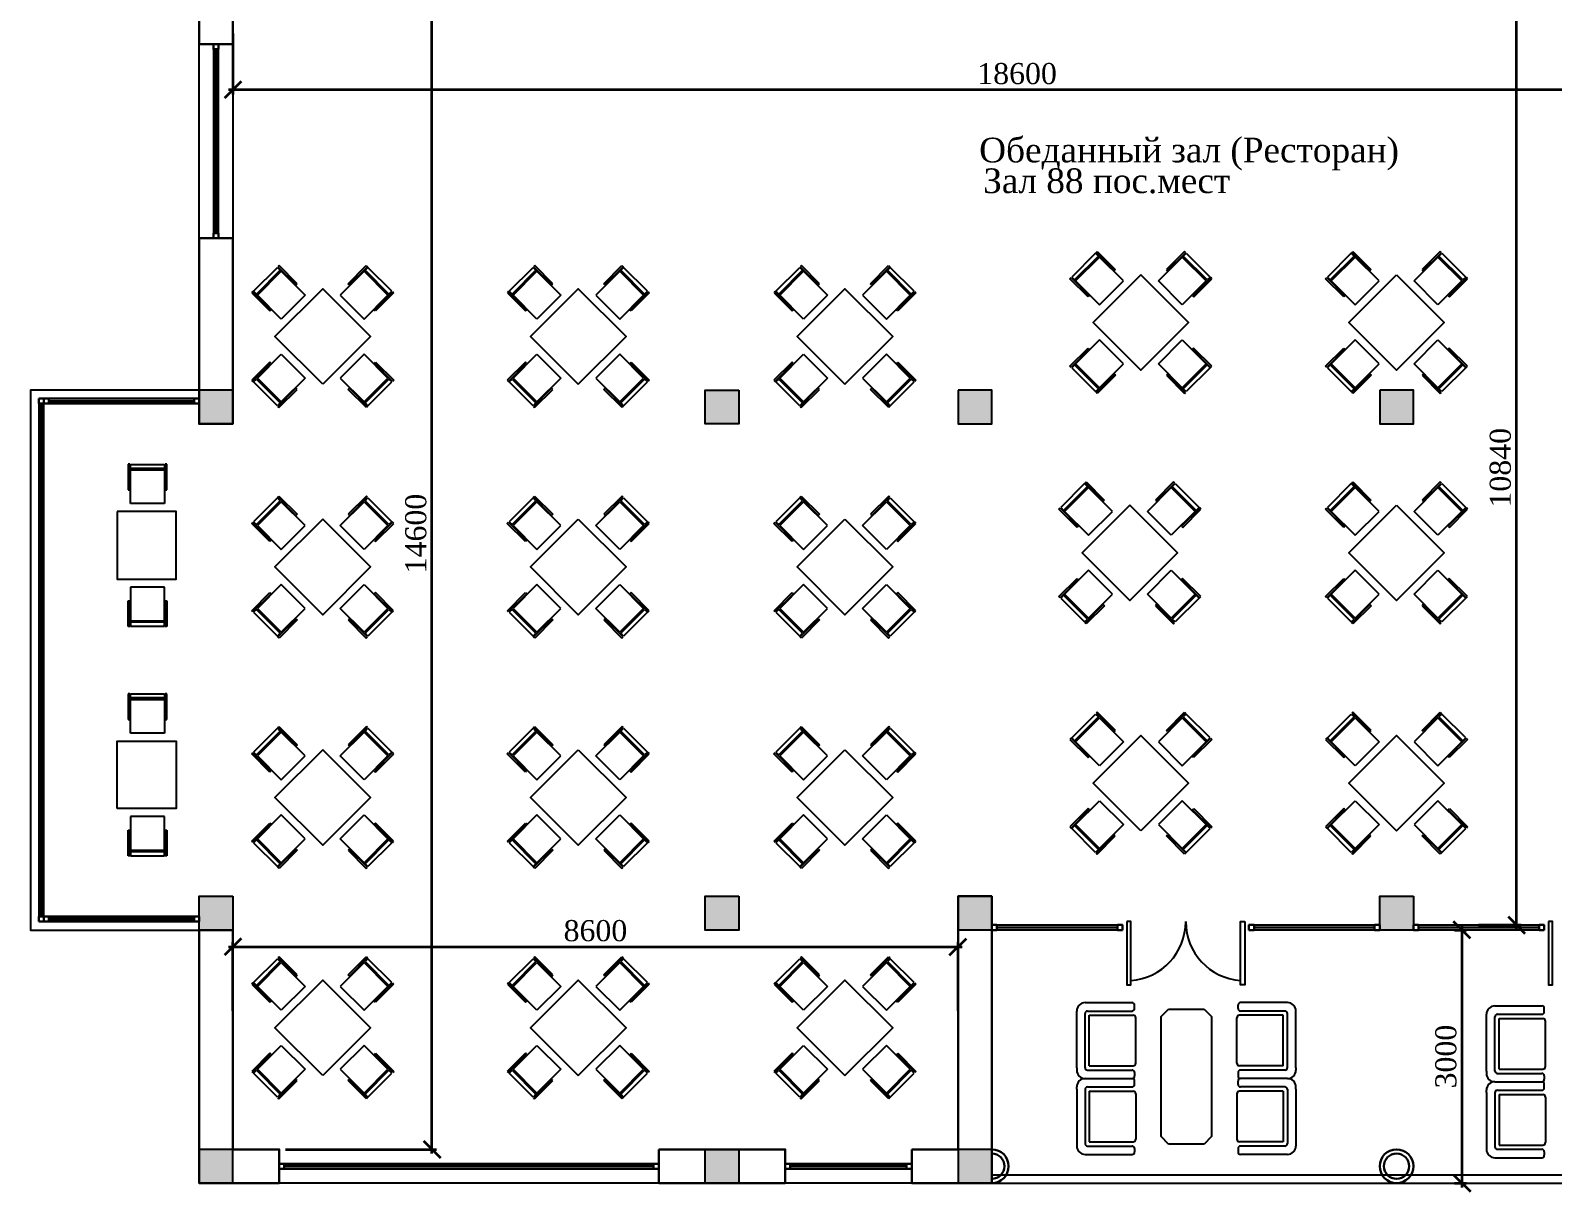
# Model space of a CAD drawing. Header units: inches. Extents: x 2870606 to 3671143, y -733551 to -473558.
# Drawn here: x 2896196 to 2914246, y -686604 to -672840 of the extents above; entities that cross this region are included whole.
import ezdxf

# ---------------------------------------------------------------- set-up
doc = ezdxf.new("R2010")
doc.units = ezdxf.units.IN
doc.header["$MEASUREMENT"] = 0
for name, color, linetype in [('100_FURNITURE', 25, 'Continuous'), ('A_Windows', 160, 'Continuous'), ('ШРИФТ', 7, 'Continuous')]:
    doc.layers.add(name, color=color, linetype=linetype)
doc.styles.add('GENERATED_STYLE_1', font='times.ttf')
doc.styles.add('J~stule', font='dutch.ttf')
doc.linetypes.add('FENCELINE1', pattern='A,0.25,-0.1,[133,ltypeshp.shx,S=0.1,R=0,X=-0.1,Y=0],-0.1,1', length=1.45)
doc.dimstyles.new('J~style', dxfattribs={"dimscale": 100, "dimtxt": 2.5, "dimasz": 2, "dimexe": 0.55, "dimexo": 0.725, "dimtad": 1, "dimdec": 0, "dimdsep": 46, "dimtxsty": 'J~stule', "dimblk": 'OBLIQUE', "dimcen": 2, "dimdle": 0.5, "dimadec": 0, "dimazin": 0, "dimtfac": 1, "dimtdec": 0, "dimtmove": 0, "dimatfit": 3, "dimfxl": 1, "dimarcsym": 0})

# ---------------------------------------------------------------- blocks, each defined once
blk = doc.blocks.new('hydyd')
for p, q in [((-820, -29), (-537, 254)), ((-503, 220), (-786, -63)), ((-774, -75), (-491, 208)), ((-537, 254), (-503, 220)), ((-517, 277), (-531, 263)), ((-531, 263), (-316, 47)), ((-302, 61), (-517, 277)), ((-491, 208), (-208, -75)), ((491, 208), (208, -75)), ((302, 61), (517, 277)), ((531, 263), (316, 47)), ((774, -75), (491, 208)), ((537, 254), (503, 220)), ((503, 220), (786, -63)), ((517, 277), (531, 263)), ((820, -29), (537, 254)), ((-316, 47), (-302, 61)), ((316, 47), (302, 61)), ((-827, -33), (-841, -47)), ((-841, -47), (-625, -262)), ((-612, -248), (-827, -33)), ((-786, -63), (-820, -29)), ((-491, -358), (-774, -75)), ((-208, -75), (-491, -358)), ((208, -75), (491, -358)), ((491, -358), (774, -75)), ((612, -248), (827, -33)), ((841, -47), (625, -262)), ((786, -63), (820, -29)), ((827, -33), (841, -47)), ((-625, -262), (-612, -248)), ((625, -262), (612, -248)), ((-627, -867), (-842, -1083)), ((-828, -1097), (-613, -881)), ((-774, -1057), (-491, -774)), ((-613, -881), (-627, -867)), ((-491, -774), (-208, -1057)), ((491, -774), (208, -1057)), ((774, -1057), (491, -774)), ((613, -881), (627, -867)), ((828, -1097), (613, -881)), ((627, -867), (842, -1083)), ((-842, -1083), (-828, -1097)), ((-820, -1103), (-786, -1069)), ((-786, -1069), (-503, -1351)), ((-491, -1339), (-774, -1057)), ((-208, -1057), (-491, -1339)), ((208, -1057), (491, -1339)), ((491, -1339), (774, -1057)), ((786, -1069), (503, -1351)), ((820, -1103), (786, -1069)), ((842, -1083), (828, -1097)), ((-537, -1386), (-820, -1103)), ((-317, -1177), (-532, -1392)), ((-519, -1406), (-303, -1191)), ((-303, -1191), (-317, -1177)), ((303, -1191), (317, -1177)), ((519, -1406), (303, -1191)), ((317, -1177), (532, -1392)), ((537, -1386), (820, -1103)), ((-503, -1351), (-537, -1386)), ((-532, -1392), (-519, -1406)), ((503, -1351), (537, -1386)), ((532, -1392), (519, -1406))]:
    blk.add_line(p, q)
blk.add_lwpolyline([(0, -1131), (566, -566), (0, 0), (-566, -566), (0, -1131)])
blk = doc.blocks.new('_Oblique')
at = {"color": 0, "linetype": 'ByBlock', "lineweight": -2}
blk.add_line((-0.5, -0.5), (0.5, 0.5), dxfattribs=at)
blk = doc.blocks.new('*D110')
at = {"color": 0, "lineweight": -2, "transparency": 16777216}
for p, q in [((3180861, -574435), (3180861, -563495)), ((3180411, -563545), (3180916, -563545)), ((3180411, -574385), (3180916, -574385))]:
    blk.add_line(p, q, dxfattribs=at)
at = {"layer": 'Defpoints', "color": 0, "lineweight": 35, "transparency": 16777216}
for p in [(3180338, -563545), (3180861, -563545), (3180338, -574385)]:
    blk.add_point(p, dxfattribs=at)
at = {"color": 0, "lineweight": -2, "transparency": 16777216, "xscale": 200, "yscale": 200, "zscale": 200}
for p, rotation in [((3180861, -563545), 90), ((3180861, -574385), 270)]:
    blk.add_blockref('_Oblique', p, dxfattribs=dict(at, rotation=rotation))
at = {"color": 0, "transparency": 16777216, "insert": (3180670, -568965), "char_height": 250, "attachment_point": 5, "rotation": 90, "style": 'J~stule'}
blk.add_mtext('10840', dxfattribs=at)
blk = doc.blocks.new('*D118')
at = {"color": 0, "lineweight": -2, "transparency": 16777216}
for p, q in [((3168000, -577095), (3168000, -562395)), ((3166362, -562445), (3168055, -562445)), ((3166261, -577045), (3168055, -577045))]:
    blk.add_line(p, q, dxfattribs=at)
at = {"layer": 'Defpoints', "color": 0, "lineweight": 35, "transparency": 16777216}
for p in [(3166290, -562445), (3168000, -562445), (3166188, -577045)]:
    blk.add_point(p, dxfattribs=at)
at = {"color": 0, "lineweight": -2, "transparency": 16777216, "xscale": 200, "yscale": 200, "zscale": 200}
for p, rotation in [((3168000, -562445), 90), ((3168000, -577045), 270)]:
    blk.add_blockref('_Oblique', p, dxfattribs=dict(at, rotation=rotation))
at = {"color": 0, "transparency": 16777216, "insert": (3167809, -569745), "char_height": 250, "attachment_point": 5, "rotation": 90, "style": 'J~stule'}
blk.add_mtext('14600', dxfattribs=at)
blk = doc.blocks.new('*D119')
at = {"color": 0, "lineweight": -2, "transparency": 16777216}
for p, q in [((3165638, -563817), (3165638, -564540)), ((3184238, -563817), (3184238, -564540)), ((3184288, -564485), (3165588, -564485))]:
    blk.add_line(p, q, dxfattribs=at)
at = {"layer": 'Defpoints', "color": 0, "lineweight": 35, "transparency": 16777216}
for p in [(3165638, -563745), (3184238, -563745), (3165638, -564485)]:
    blk.add_point(p, dxfattribs=at)
at = {"color": 0, "lineweight": -2, "transparency": 16777216, "xscale": 200, "yscale": 200, "zscale": 200, "rotation": 180}
blk.add_blockref('_Oblique', (3165638, -564485), dxfattribs=at)
at = {"color": 0, "lineweight": -2, "transparency": 16777216, "xscale": 200, "yscale": 200, "zscale": 200}
blk.add_blockref('_Oblique', (3184238, -564485), dxfattribs=at)
at = {"color": 0, "transparency": 16777216, "insert": (3174938, -564294), "char_height": 250, "attachment_point": 5, "style": 'J~stule'}
blk.add_mtext('18600', dxfattribs=at)
blk = doc.blocks.new('*D120')
at = {"color": 0, "lineweight": -2, "transparency": 16777216}
for p, q in [((3165588, -574644), (3174288, -574644)), ((3165638, -575403), (3165638, -574589)), ((3174238, -575403), (3174238, -574589))]:
    blk.add_line(p, q, dxfattribs=at)
at = {"layer": 'Defpoints', "color": 0, "lineweight": 35, "transparency": 16777216}
for p in [(3174238, -574644), (3165638, -575476), (3174238, -575476)]:
    blk.add_point(p, dxfattribs=at)
at = {"color": 0, "lineweight": -2, "transparency": 16777216, "xscale": 200, "yscale": 200, "zscale": 200, "rotation": 180}
blk.add_blockref('_Oblique', (3165638, -574644), dxfattribs=at)
at = {"color": 0, "lineweight": -2, "transparency": 16777216, "xscale": 200, "yscale": 200, "zscale": 200}
blk.add_blockref('_Oblique', (3174238, -574644), dxfattribs=at)
at = {"color": 0, "transparency": 16777216, "insert": (3169938, -574454), "char_height": 250, "attachment_point": 5, "style": 'J~stule'}
blk.add_mtext('8600', dxfattribs=at)
blk = doc.blocks.new('*D121')
at = {"color": 0, "lineweight": -2, "transparency": 16777216}
for p, q in [((3180127, -574445), (3180269, -574445)), ((3180214, -574395), (3180214, -577495)), ((3180127, -577445), (3180269, -577445))]:
    blk.add_line(p, q, dxfattribs=at)
at = {"layer": 'Defpoints', "color": 0, "lineweight": 35, "transparency": 16777216}
for p in [(3180054, -574445), (3180054, -577445), (3180214, -577445)]:
    blk.add_point(p, dxfattribs=at)
at = {"color": 0, "lineweight": -2, "transparency": 16777216, "xscale": 200, "yscale": 200, "zscale": 200}
for p, rotation in [((3180214, -574445), 90), ((3180214, -577445), 270)]:
    blk.add_blockref('_Oblique', p, dxfattribs=dict(at, rotation=rotation))
at = {"color": 0, "transparency": 16777216, "insert": (3180024, -575945), "char_height": 250, "attachment_point": 5, "rotation": 90, "style": 'J~stule'}
blk.add_mtext('3000', dxfattribs=at)
blk = doc.blocks.new('*U63')
at = {"color": 7, "lineweight": 30}
for points in [[(0, 60), (60, 60), (60, 0), (0, 0)], [(6200, 60), (6140, 60), (6140, 0), (6200, 0)]]:
    blk.add_lwpolyline(points, close=True, dxfattribs=at)
at = {"color": 4, "lineweight": 25}
for points in [[(60, 60), (6140, 60), (6140, 0), (60, 0)], [(60, 35), (6140, 35), (6140, 25), (60, 25)]]:
    blk.add_lwpolyline(points, close=True, dxfattribs=at)
blk = doc.blocks.new('*U64')
at = {"color": 7, "lineweight": 30}
for points in [[(0, 60), (60, 60), (60, 0), (0, 0)], [(1840, 60), (1780, 60), (1780, 0), (1840, 0)]]:
    blk.add_lwpolyline(points, close=True, dxfattribs=at)
at = {"color": 4, "lineweight": 25}
for points in [[(60, 60), (1780, 60), (1780, 0), (60, 0)], [(60, 35), (1780, 35), (1780, 25), (60, 25)]]:
    blk.add_lwpolyline(points, close=True, dxfattribs=at)
blk = doc.blocks.new('*U65')
at = {"color": 7, "lineweight": 30}
for points in [[(0, 60), (60, 60), (60, 0), (0, 0)], [(1500, 60), (1440, 60), (1440, 0), (1500, 0)]]:
    blk.add_lwpolyline(points, close=True, dxfattribs=at)
at = {"color": 4, "lineweight": 25}
for points in [[(60, 60), (1440, 60), (1440, 0), (60, 0)], [(60, 35), (1440, 35), (1440, 25), (60, 25)]]:
    blk.add_lwpolyline(points, close=True, dxfattribs=at)
blk = doc.blocks.new('*U62')
at = {"color": 7, "lineweight": 30}
for points in [[(0, 60), (60, 60), (60, 0), (0, 0)], [(4500, 60), (4440, 60), (4440, 0), (4500, 0)]]:
    blk.add_lwpolyline(points, close=True, dxfattribs=at)
at = {"color": 4, "lineweight": 25}
for points in [[(60, 60), (4440, 60), (4440, 0), (60, 0)], [(60, 35), (4440, 35), (4440, 25), (60, 25)]]:
    blk.add_lwpolyline(points, close=True, dxfattribs=at)
blk = doc.blocks.new('*U66')
at = {"color": 7, "lineweight": 30}
for points in [[(0, 60), (60, 60), (60, 0), (0, 0)], [(2300, 60), (2240, 60), (2240, 0), (2300, 0)]]:
    blk.add_lwpolyline(points, close=True, dxfattribs=at)
at = {"color": 4, "lineweight": 25}
for points in [[(60, 60), (2240, 60), (2240, 0), (60, 0)], [(60, 35), (2240, 35), (2240, 25), (60, 25)]]:
    blk.add_lwpolyline(points, close=True, dxfattribs=at)
blk = doc.blocks.new('*U73')
at = {"color": 7, "lineweight": 30}
for points in [[(0, 60), (60, 60), (60, 0), (0, 0)], [(1550, 60), (1490, 60), (1490, 0), (1550, 0)]]:
    blk.add_lwpolyline(points, close=True, dxfattribs=at)
at = {"color": 4, "lineweight": 25}
for points in [[(60, 60), (1490, 60), (1490, 0), (60, 0)], [(60, 35), (1490, 35), (1490, 25), (60, 25)]]:
    blk.add_lwpolyline(points, close=True, dxfattribs=at)
blk = doc.blocks.new('dfgfdgf')
h = blk.add_hatch(color=256)
h.dxf.hatch_style = 1
h.paths.add_polyline_path([(3342175.57, -525833.49), (3342175.57, -525433.49), (3341775.57, -525433.49), (3341775.57, -525833.49)])
h = blk.add_hatch(color=256)
h.dxf.hatch_style = 1
h.paths.add_polyline_path([(3347775.57, -525833.49), (3347775.57, -525433.49), (3348175.57, -525433.49), (3348175.57, -525833.49)])
h = blk.add_hatch(color=256)
h.dxf.hatch_style = 1
h.paths.add_polyline_path([(3351175.57, -525833.49), (3351175.57, -525433.49), (3350775.57, -525433.49), (3350775.57, -525833.49)])
h = blk.add_hatch(color=256)
h.dxf.hatch_style = 1
h.paths.add_polyline_path([(3356175.57, -525833.49), (3356175.57, -525433.49), (3355775.57, -525433.49), (3355775.57, -525833.49)])
h = blk.add_hatch(color=256)
h.dxf.hatch_style = 1
h.paths.add_polyline_path([(3341775.57, -531833.49), (3341775.57, -531433.49), (3342175.57, -531433.49), (3342175.57, -531833.49)])
h = blk.add_hatch(color=256)
h.dxf.hatch_style = 1
h.paths.add_polyline_path([(3347775.57, -531833.49), (3347775.57, -531433.49), (3348175.57, -531433.49), (3348175.57, -531833.49)])
h = blk.add_hatch(color=256)
h.dxf.hatch_style = 1
h.paths.add_polyline_path([(3350775.57, -531833.49), (3350775.57, -531433.49), (3351175.57, -531433.49), (3351175.57, -531833.49)])
h = blk.add_hatch(color=256)
h.dxf.hatch_style = 1
h.paths.add_polyline_path([(3355775.57, -531833.49), (3355775.57, -531433.49), (3356175.57, -531433.49), (3356175.57, -531833.49)])
h = blk.add_hatch(color=256)
h.dxf.hatch_style = 1
h.paths.add_polyline_path([(3342175.57, -534833.49), (3342175.57, -534433.49), (3341775.57, -534433.49), (3341775.57, -534833.49)])
h = blk.add_hatch(color=256)
h.dxf.hatch_style = 1
h.paths.add_polyline_path([(3347775.57, -534833.49), (3347775.57, -534433.49), (3348175.57, -534433.49), (3348175.57, -534833.49)])
h = blk.add_hatch(color=256)
h.dxf.hatch_style = 1
h.paths.add_polyline_path([(3351175.57, -534833.49), (3351175.57, -534433.49), (3350775.57, -534433.49), (3350775.57, -534833.49)])
for p, q in [((3341775.57, -523633.49), (3341775.57, -521333.49)), ((3342175.57, -521333.49), (3342175.57, -523633.49)), ((3340936.38, -526312.36), (3340936.38, -526616.77)), ((3340955.89, -526312.36), (3340936.38, -526312.36)), ((3340955.89, -526616.77), (3340955.89, -526312.36)), ((3340964.02, -526362.3), (3340964.02, -526313.86)), ((3340964.02, -526313.86), (3341364.02, -526313.86)), ((3341364.02, -526313.86), (3341364.02, -526362.3)), ((3341374.42, -526312.36), (3341374.42, -526616.77)), ((3341393.92, -526312.36), (3341374.42, -526312.36)), ((3341393.92, -526616.77), (3341393.92, -526312.36)), ((3341364.02, -526362.3), (3340964.02, -526362.3)), ((3340964.02, -526779.27), (3340964.02, -526379.27)), ((3340964.02, -526379.27), (3341364.02, -526379.27)), ((3341364.02, -526379.27), (3341364.02, -526779.27)), ((3340936.38, -526616.77), (3340955.89, -526616.77)), ((3341374.42, -526616.77), (3341393.92, -526616.77)), ((3341364.02, -526779.27), (3340964.02, -526779.27)), ((3340964.02, -527767.72), (3340964.02, -528167.72)), ((3341364.02, -527767.72), (3340964.02, -527767.72)), ((3341364.02, -528167.72), (3341364.02, -527767.72)), ((3340936.38, -528234.63), (3340936.38, -527930.21)), ((3340936.38, -527930.21), (3340955.89, -527930.21)), ((3340955.89, -527930.21), (3340955.89, -528234.63)), ((3341374.42, -528234.63), (3341374.42, -527930.21)), ((3341374.42, -527930.21), (3341393.92, -527930.21)), ((3341393.92, -527930.21), (3341393.92, -528234.63)), ((3340955.89, -528234.63), (3340936.38, -528234.63)), ((3340964.02, -528167.72), (3341364.02, -528167.72)), ((3340964.02, -528184.68), (3340964.02, -528233.13)), ((3341364.02, -528184.68), (3340964.02, -528184.68)), ((3340964.02, -528233.13), (3341364.02, -528233.13)), ((3341364.02, -528233.13), (3341364.02, -528184.68)), ((3341393.92, -528234.63), (3341374.42, -528234.63)), ((3340936.38, -529032.36), (3340936.38, -529336.78)), ((3340955.89, -529032.36), (3340936.38, -529032.36)), ((3340955.89, -529336.78), (3340955.89, -529032.36)), ((3340964.02, -529082.31), (3340964.02, -529033.86)), ((3340964.02, -529033.86), (3341364.02, -529033.86)), ((3341364.02, -529033.86), (3341364.02, -529082.31)), ((3341374.42, -529032.36), (3341374.42, -529336.78)), ((3341393.92, -529032.36), (3341374.42, -529032.36)), ((3341393.92, -529336.78), (3341393.92, -529032.36)), ((3341364.02, -529082.31), (3340964.02, -529082.31)), ((3340964.02, -529499.27), (3340964.02, -529099.27)), ((3340964.02, -529099.27), (3341364.02, -529099.27)), ((3341364.02, -529099.27), (3341364.02, -529499.27)), ((3340936.38, -529336.78), (3340955.89, -529336.78)), ((3341374.42, -529336.78), (3341393.92, -529336.78)), ((3341364.02, -529499.27), (3340964.02, -529499.27)), ((3340964.02, -530487.72), (3340964.02, -530887.72)), ((3341364.02, -530487.72), (3340964.02, -530487.72)), ((3341364.02, -530887.72), (3341364.02, -530487.72)), ((3340936.38, -530954.63), (3340936.38, -530650.21)), ((3340936.38, -530650.21), (3340955.89, -530650.21)), ((3340955.89, -530650.21), (3340955.89, -530954.63)), ((3341374.42, -530954.63), (3341374.42, -530650.21)), ((3341374.42, -530650.21), (3341393.92, -530650.21)), ((3341393.92, -530650.21), (3341393.92, -530954.63)), ((3340955.89, -530954.63), (3340936.38, -530954.63)), ((3340964.02, -530887.72), (3341364.02, -530887.72)), ((3340964.02, -530904.68), (3340964.02, -530953.13)), ((3341364.02, -530904.68), (3340964.02, -530904.68)), ((3340964.02, -530953.13), (3341364.02, -530953.13)), ((3341364.02, -530953.13), (3341364.02, -530904.68)), ((3341393.92, -530954.63), (3341374.42, -530954.63)), ((3352182.4, -533468.62), (3352182.4, -532793.62)), ((3352182.4, -533468.62), (3352182.4, -532793.62)), ((3352282.4, -532693.62), (3352838.57, -532693.62)), ((3352282.4, -533468.62), (3352282.4, -532823.62)), ((3352312.4, -532793.62), (3352838.57, -532793.62)), ((3352868.57, -532763.62), (3352868.57, -532723.62)), ((3354096.22, -532763.62), (3354096.22, -532723.62)), ((3354682.4, -532693.62), (3354126.22, -532693.62)), ((3354652.4, -532793.62), (3354126.22, -532793.62)), ((3354682.4, -533468.62), (3354682.4, -532823.62)), ((3354782.4, -533468.62), (3354782.4, -532793.62)), ((3357040.96, -533507.78), (3357040.96, -532832.78)), ((3357040.96, -533507.78), (3357040.96, -532832.78)), ((3357140.96, -532732.78), (3357697.14, -532732.78)), ((3357170.96, -532832.78), (3357697.14, -532832.78)), ((3357727.14, -532802.78), (3357727.14, -532762.78)), ((3352332.4, -533443.62), (3352332.4, -532843.62)), ((3352332.4, -532843.62), (3352852.4, -532843.62)), ((3352882.4, -533413.62), (3352882.4, -532873.62)), ((3354082.4, -533413.62), (3354082.4, -532873.62)), ((3354632.4, -532843.62), (3354112.4, -532843.62)), ((3354632.4, -533443.62), (3354632.4, -532843.62)), ((3357140.96, -533507.78), (3357140.96, -532862.78)), ((3357190.96, -533482.78), (3357190.96, -532882.78)), ((3357190.96, -532882.78), (3357710.96, -532882.78)), ((3357740.96, -533452.78), (3357740.96, -532912.78)), ((3352182.4, -533468.62), (3352182.4, -533493.62)), ((3352182.4, -533468.62), (3352182.4, -533493.62)), ((3352282.4, -533468.62), (3352282.4, -533463.62)), ((3352312.4, -533493.62), (3352838.57, -533493.62)), ((3352332.4, -533443.62), (3352852.4, -533443.62)), ((3352868.57, -533523.62), (3352868.57, -533563.62)), ((3354096.22, -533523.62), (3354096.22, -533563.62)), ((3354632.4, -533443.62), (3354112.4, -533443.62)), ((3354652.4, -533493.62), (3354126.22, -533493.62)), ((3354682.4, -533468.62), (3354682.4, -533463.62)), ((3354782.4, -533468.62), (3354782.4, -533493.62)), ((3357040.96, -533507.78), (3357040.96, -533532.78)), ((3357040.96, -533507.78), (3357040.96, -533532.78)), ((3357140.96, -533507.78), (3357140.96, -533502.78)), ((3357170.96, -533532.78), (3357697.14, -533532.78)), ((3357190.96, -533482.78), (3357710.96, -533482.78)), ((3352182.4, -533718.62), (3352182.4, -533693.62)), ((3352182.4, -533718.62), (3352182.4, -533693.62)), ((3352182.4, -533718.62), (3352182.4, -534393.62)), ((3352182.4, -533718.62), (3352182.4, -534393.62)), ((3352282.4, -533593.62), (3352838.57, -533593.62)), ((3352282.4, -533593.62), (3352838.57, -533593.62)), ((3352282.4, -533718.62), (3352282.4, -534363.62)), ((3352282.4, -533718.62), (3352282.4, -533723.62)), ((3352312.4, -533693.62), (3352838.57, -533693.62)), ((3352868.57, -533663.62), (3352868.57, -533623.62)), ((3354096.22, -533663.62), (3354096.22, -533623.62)), ((3354682.4, -533593.62), (3354126.22, -533593.62)), ((3354682.4, -533593.62), (3354126.22, -533593.62)), ((3354652.4, -533693.62), (3354126.22, -533693.62)), ((3354682.4, -533718.62), (3354682.4, -534363.62)), ((3354682.4, -533718.62), (3354682.4, -533723.62)), ((3354782.4, -533718.62), (3354782.4, -533693.62)), ((3354782.4, -533718.62), (3354782.4, -534393.62)), ((3357040.96, -533757.78), (3357040.96, -533732.78)), ((3357040.96, -533757.78), (3357040.96, -533732.78)), ((3357140.96, -533632.78), (3357697.14, -533632.78)), ((3357140.96, -533632.78), (3357697.14, -533632.78)), ((3357170.96, -533732.78), (3357697.14, -533732.78)), ((3357727.14, -533562.78), (3357727.14, -533602.78)), ((3357727.14, -533702.78), (3357727.14, -533662.78)), ((3352332.4, -533743.62), (3352332.4, -534343.62)), ((3352332.4, -533743.62), (3352852.4, -533743.62)), ((3352882.4, -533773.62), (3352882.4, -534313.62)), ((3354082.4, -533773.62), (3354082.4, -534313.62)), ((3354632.4, -533743.62), (3354112.4, -533743.62)), ((3354632.4, -533743.62), (3354632.4, -534343.62)), ((3357040.96, -533757.78), (3357040.96, -534432.78)), ((3357040.96, -533757.78), (3357040.96, -534432.78)), ((3357140.96, -533757.78), (3357140.96, -534402.78)), ((3357140.96, -533757.78), (3357140.96, -533762.78)), ((3357190.96, -533782.78), (3357190.96, -534382.78)), ((3357190.96, -533782.78), (3357710.96, -533782.78)), ((3357740.96, -533812.78), (3357740.96, -534352.78)), ((3352312.4, -534393.62), (3352838.57, -534393.62)), ((3352332.4, -534343.62), (3352852.4, -534343.62)), ((3352868.57, -534423.62), (3352868.57, -534463.62)), ((3354096.22, -534423.62), (3354096.22, -534463.62)), ((3354632.4, -534343.62), (3354112.4, -534343.62)), ((3354652.4, -534393.62), (3354126.22, -534393.62)), ((3357170.96, -534432.78), (3357697.14, -534432.78)), ((3357190.96, -534382.78), (3357710.96, -534382.78)), ((3352282.4, -534493.62), (3352838.57, -534493.62)), ((3354682.4, -534493.62), (3354126.22, -534493.62)), ((3357140.96, -534532.78), (3357697.14, -534532.78)), ((3357727.14, -534462.78), (3357727.14, -534502.78)), ((3347225.57, -534833.49), (3342725.57, -534833.49)), ((3350225.57, -534833.49), (3348725.57, -534833.49)), ((3351175.57, -534833.49), (3365775.57, -534833.49))]:
    blk.add_line(p, q)
at = {"lineweight": 30}
for p, q in [((3342725.57, -534833.49), (3342725.57, -534433.49)), ((3347225.57, -534833.49), (3347225.57, -534433.49)), ((3348725.57, -534833.49), (3348725.57, -534433.49)), ((3350225.57, -534833.49), (3350225.57, -534433.49)), ((3350225.57, -534833.49), (3350225.57, -534433.49))]:
    blk.add_line(p, q, dxfattribs=at)
at = {"linetype": 'FENCELINE1', "ltscale": 200}
blk.add_line((3351175.57, -534733.49), (3365775.57, -534733.49), dxfattribs=at)
at = {"lineweight": 30}
for points in [[(3341775.57, -519833.49), (3342175.57, -519833.49), (3342175.57, -521333.49), (3341775.57, -521333.49)], [(3341775.57, -523633.49), (3342175.57, -523633.49), (3342175.57, -525833.49), (3341775.57, -525833.49)], [(3341775.57, -531833.49), (3342175.57, -531833.49), (3342175.57, -534433.49), (3342725.57, -534433.49), (3342725.57, -534833.34), (3341775.57, -534833.34)], [(3347225.57, -534433.49), (3348725.57, -534433.49), (3348725.57, -534833.49), (3347225.57, -534833.49)]]:
    blk.add_lwpolyline(points, close=True, dxfattribs=at)
blk.add_lwpolyline([(3341775.57, -525433.49), (3339775.57, -525433.49), (3339775.57, -531833.49), (3341775.57, -531833.49)])
for points in [[(3341775.57, -525433.49), (3341775.57, -525833.49), (3342175.57, -525833.49), (3342175.57, -525433.49)], [(3348175.57, -525433.49), (3348175.57, -525833.49), (3347775.57, -525833.49), (3347775.57, -525433.49)], [(3350775.57, -525433.49), (3350775.57, -525833.49), (3351175.57, -525833.49), (3351175.57, -525433.49)], [(3355775.57, -525433.49), (3355775.57, -525833.49), (3356175.57, -525833.49), (3356175.57, -525433.49)], [(3342175.57, -531433.49), (3342175.57, -531833.49), (3341775.57, -531833.49), (3341775.57, -531433.49)], [(3348175.57, -531433.49), (3348175.57, -531833.49), (3347775.57, -531833.49), (3347775.57, -531433.49)], [(3351175.57, -531433.49), (3351175.57, -531833.49), (3350775.57, -531833.49), (3350775.57, -531433.49)], [(3356175.57, -531433.49), (3356175.57, -531833.49), (3355775.57, -531833.49), (3355775.57, -531433.49)], [(3352775.57, -531733.49), (3352775.57, -532483.49), (3352825.57, -532483.49), (3352825.57, -531733.49)], [(3354175.57, -531733.49), (3354175.57, -532483.49), (3354125.57, -532483.49), (3354125.57, -531733.49)], [(3357775.57, -531733.49), (3357775.57, -532483.49), (3357825.57, -532483.49), (3357825.57, -531733.49)], [(3341775.57, -534433.49), (3341775.57, -534833.49), (3342175.57, -534833.49), (3342175.57, -534433.49)], [(3348175.57, -534433.49), (3348175.57, -534833.49), (3347775.57, -534833.49), (3347775.57, -534433.49)], [(3350775.57, -534433.49), (3350775.57, -534833.49), (3351175.57, -534833.49), (3351175.57, -534433.49)]]:
    blk.add_lwpolyline(points, close=True)
at = {"elevation": 1194.4}
for points in [[(3340804.18, -526873.49), (3340804.18, -527673.49), (3341504.18, -527673.49), (3341504.18, -526873.49), (3340804.18, -526873.49)], [(3340804.18, -530393.49), (3340804.18, -529593.49), (3341504.18, -529593.49), (3341504.18, -530393.49), (3340804.18, -530393.49)]]:
    blk.add_lwpolyline(points, dxfattribs=at)
at = {"lineweight": 30}
blk.add_lwpolyline([(3350225.57, -534433.49), (3350775.57, -534433.49), (3350775.57, -531433.49), (3351175.57, -531433.49), (3351175.57, -534833.49), (3350225.57, -534833.49)], dxfattribs=at)
for radius in [200, 150]:
    blk.add_circle((3355975.57, -534633.49), radius, dxfattribs=at)
for centre, radius, start, end in [((3352775.57, -531733.49), 700, 274.096044, 0), ((3354175.57, -531733.49), 700, 180, 265.903956), ((3352282.4, -532793.62), 100, 90, 180), ((3352312.4, -532823.62), 30, 90, 180), ((3352838.57, -532723.62), 30, 0, 90), ((3352838.57, -532763.62), 30, 270, 0), ((3354126.22, -532723.62), 30, 90, 180), ((3354126.22, -532763.62), 30, 180, 270), ((3354652.4, -532823.62), 30, 0, 90), ((3354682.4, -532793.62), 100, 0, 90), ((3357140.96, -532832.78), 100, 90, 180), ((3357170.96, -532862.78), 30, 90, 180), ((3357697.14, -532762.78), 30, 0, 90), ((3357697.14, -532802.78), 30, 270, 0), ((3352852.4, -532873.62), 30, 0, 90), ((3354112.4, -532873.62), 30, 90, 180), ((3357710.96, -532912.78), 30, 0, 90), ((3352282.4, -533493.62), 100, 180, 270), ((3352312.4, -533463.62), 30, 180, 270), ((3352838.57, -533523.62), 30, 0, 90), ((3352852.4, -533413.62), 30, 270, 0), ((3354112.4, -533413.62), 30, 180, 270), ((3354126.22, -533523.62), 30, 90, 180), ((3354652.4, -533463.62), 30, 270, 0), ((3354682.4, -533493.62), 100, 270, 0), ((3357140.96, -533532.78), 100, 180, 270), ((3357170.96, -533502.78), 30, 180, 270), ((3357697.14, -533562.78), 30, 0, 90), ((3357710.96, -533452.78), 30, 270, 0), ((3352282.4, -533693.62), 100, 90, 180), ((3352312.4, -533723.62), 30, 90, 180), ((3352838.57, -533563.62), 30, 270, 0), ((3352838.57, -533623.62), 30, 0, 90), ((3352838.57, -533663.62), 30, 270, 0), ((3354126.22, -533563.62), 30, 180, 270), ((3354126.22, -533623.62), 30, 90, 180), ((3354126.22, -533663.62), 30, 180, 270), ((3354652.4, -533723.62), 30, 0, 90), ((3354682.4, -533693.62), 100, 0, 90), ((3357140.96, -533732.78), 100, 90, 180), ((3357170.96, -533762.78), 30, 90, 180), ((3357697.14, -533602.78), 30, 270, 0), ((3357697.14, -533662.78), 30, 0, 90), ((3357697.14, -533702.78), 30, 270, 0), ((3352852.4, -533773.62), 30, 0, 90), ((3354112.4, -533773.62), 30, 90, 180), ((3357710.96, -533812.78), 30, 0, 90), ((3352282.4, -534393.62), 100, 180, 270), ((3352312.4, -534363.62), 30, 180, 270), ((3352838.57, -534423.62), 30, 0, 90), ((3352852.4, -534313.62), 30, 270, 0), ((3354112.4, -534313.62), 30, 180, 270), ((3354126.22, -534423.62), 30, 90, 180), ((3354652.4, -534363.62), 30, 270, 0), ((3354682.4, -534393.62), 100, 270, 0), ((3357140.96, -534432.78), 100, 180, 270), ((3357170.96, -534402.78), 30, 180, 270), ((3357697.14, -534462.78), 30, 0, 90), ((3357710.96, -534352.78), 30, 270, 0), ((3352838.57, -534463.62), 30, 270, 0), ((3354126.22, -534463.62), 30, 180, 270), ((3357697.14, -534502.78), 30, 270, 0)]:
    blk.add_arc(centre, radius, start, end)
for radius in [200, 150]:
    blk.add_arc((3351175.57, -534633.49), radius, 270, 90, dxfattribs=at)
at = {"layer": '100_FURNITURE', "color": 0}
for p, q in [((3353182.4, -532859.68), (3353271.68, -532770.39)), ((3353271.68, -532770.39), (3353693.11, -532770.39)), ((3353693.11, -532770.39), (3353782.4, -532859.68)), ((3353182.4, -534281.1), (3353182.4, -532859.68)), ((3353782.4, -532859.68), (3353782.4, -534281.1)), ((3353271.68, -534370.39), (3353182.4, -534281.1)), ((3353693.11, -534370.39), (3353271.68, -534370.39)), ((3353782.4, -534281.1), (3353693.11, -534370.39))]:
    blk.add_line(p, q, dxfattribs=at)
at = {"rotation": 180}
for p in [(3352943.75, -525196.24), (3343241.21, -528095.84), (3352813.22, -527927.41), (3343241.21, -530827.21)]:
    blk.add_blockref('hydyd', p, dxfattribs=at)
at = {"xscale": -1, "rotation": 180}
for p in [(3355975.57, -525196.24), (3346272.53, -528095.84), (3349434.88, -528095.84), (3355975.57, -527927.41), (3346272.53, -530827.21), (3349434.88, -530827.21)]:
    blk.add_blockref('hydyd', p, dxfattribs=at)
at = {"xscale": -1}
for p in [(3343241.21, -524233.09), (3352943.75, -529527.22), (3343241.21, -532427.22)]:
    blk.add_blockref('hydyd', p, dxfattribs=at)
for p in [(3346272.53, -524233.09), (3349434.88, -524233.09), (3355975.57, -529527.22), (3346272.53, -532427.22), (3349434.88, -532427.22)]:
    blk.add_blockref('hydyd', p)
at = {"layer": 'A_Windows', "color": 5, "lineweight": 30, "xscale": -1}
for name, p, rotation in [('*U66', (3342005.57, -521333.49), 89.99998460706348), ('*U63', (3339935.57, -525533.49), 89.99998460706348), ('*U64', (3341775.57, -525593.49), 359.9999846070635), ('*U64', (3341775.57, -531733.49), 359.9999846070635), ('*U62', (3347225.57, -534663.49), 359.9999846070635), ('*U65', (3350225.57, -534663.49), 359.9999846070635)]:
    blk.add_blockref(name, p, dxfattribs=dict(at, rotation=rotation))
at = {"layer": 'A_Windows', "color": 5, "lineweight": 30, "rotation": 180.0000153929365}
for p in [(3352725.57, -531773.49), (3355775.57, -531773.49), (3357725.57, -531773.49)]:
    blk.add_blockref('*U73', p, dxfattribs=at)
at = {"layer": 'ШРИФТ', "style": 'GENERATED_STYLE_1'}
for s, p in [('Обеданный зал (Ресторан)', (3351025.86, -522733.58)), ('Зал 88 пос.мест', (3351073.93, -523097.73))]:
    blk.add_text(s, height=292.5, dxfattribs=at).set_placement(p)
for base, p1, p2, picture, middle in [((3344537.26, -519833.49), (3342725.57, -534433.49), (3342827.35, -519833.49), '*D118', (3344346.38, -527133.49)), ((3357398.02, -520933.49), (3356875.7, -531773.49), (3356875.7, -520933.49), '*D110', (3357206.96, -526353.49)), ((3356751.08, -534833.49), (3356591.53, -531833.49), (3356591.53, -534833.49), '*D121', (3356561.07, -533333.49))]:
    dim = blk.add_linear_dim(base=base, p1=p1, p2=p2, angle=90, dimstyle='J~style', override={"dimdec": 1, "dimtdec": 1})
    dim.commit()
    dim.dimension.update_dxf_attribs({"geometry": picture, "text_midpoint": middle, "insert": (176537.36, 42611.32)})
for base, p1, p2, picture, middle in [((3342175.57, -521873.58), (3360775.57, -521133.49), (3342175.57, -521133.49), '*D119', (3351475.57, -521682.53)), ((3350775.57, -532032.83), (3342175.57, -532864.22), (3350775.57, -532864.22), '*D120', (3346475.57, -531842.64))]:
    dim = blk.add_linear_dim(base=base, p1=p1, p2=p2, dimstyle='J~style', override={"dimdec": 1, "dimtdec": 1})
    dim.commit()
    dim.dimension.update_dxf_attribs({"geometry": picture, "text_midpoint": middle, "insert": (176537.36, 42611.32)})

msp = doc.modelspace()

# ---------------------------------------------------------------- block references
at = {"color": 1, "lineweight": 35}
msp.add_blockref('dfgfdgf', (-443579.5, -151670.23), dxfattribs=at)

doc.saveas('drawing.dxf')
